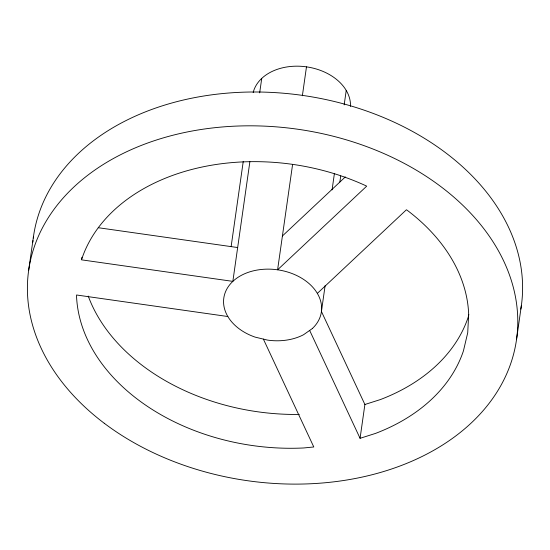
<?xml version="1.0" encoding="UTF-8"?>
<svg xmlns="http://www.w3.org/2000/svg" width="550" height="550" viewBox="0 0 550 550"><rect width="100%" height="100%" fill="white"/><g stroke="black" fill="none" stroke-linecap="round" stroke-linejoin="round"><path stroke-width="0.82" d="M28.676 270.249L33.495 236.424M81.682 258.995L81.922 257.304M231.165 246.345L243.258 161.356M249.879 161.707L232.849 281.373L81.558 259.841L81.744 259.077A197.099 142.017 8.1 0 1 365.757 185.694L366.671 186.175L277.599 269.809L292.572 164.594M259.676 92.868L261.731 78.416M302.369 95.755L306.481 66.852A49.273 35.502 8.1 0 1 350.494 106.432M332.076 189.881L334.373 173.731M344.169 104.892L346.225 90.441M321.379 311.905L325.126 285.581M339.866 181.981L340.711 176.034M317.343 293.397L406.422 209.763L407.254 210.32A197.099 142.017 8.1 0 1 468.669 314.146L467.727 332.736L463.444 350.852A197.099 142.017 8.1 0 1 375.506 433.414L360.071 438.316L364.891 404.491L321.365 311.355M516.505 339.68L521.324 305.848M468.827 314.607L468.256 317.02A197.099 142.017 8.1 0 1 380.318 399.589L364.891 404.491M282.411 235.984L345.324 176.914M98.271 227.714L237.662 247.548M227.844 316.525L76.56 294.993L76.519 295.783A197.099 142.017 8.1 0 0 303.765 447.961L313.789 446.971L263.381 339.103M309.657 330.433L360.071 438.316M32.807 242.186A246.373 177.526 8.1 0 1 32.973 240.536M33.268 238.061A246.373 177.526 8.1 0 1 303.559 95.549A246.373 177.526 8.1 0 1 520.816 309.127M299.262 414.432A197.099 142.017 8.1 0 1 88.241 296.086M253.172 92.586A49.273 35.502 8.1 0 1 306.481 66.852M312.338 328.549L303.552 334.73A49.273 35.502 8.1 0 1 267.589 340.113L255.138 337.123A49.273 35.502 8.1 0 1 228.463 286.419A49.273 35.502 8.1 0 1 297.743 276.038A49.273 35.502 8.1 0 1 312.338 328.549M104.259 423.266A246.373 177.526 8.1 0 0 511.156 362.319A246.373 177.526 8.1 0 0 202.359 129.305A246.373 177.526 8.1 0 0 104.259 423.266"/></g></svg>
